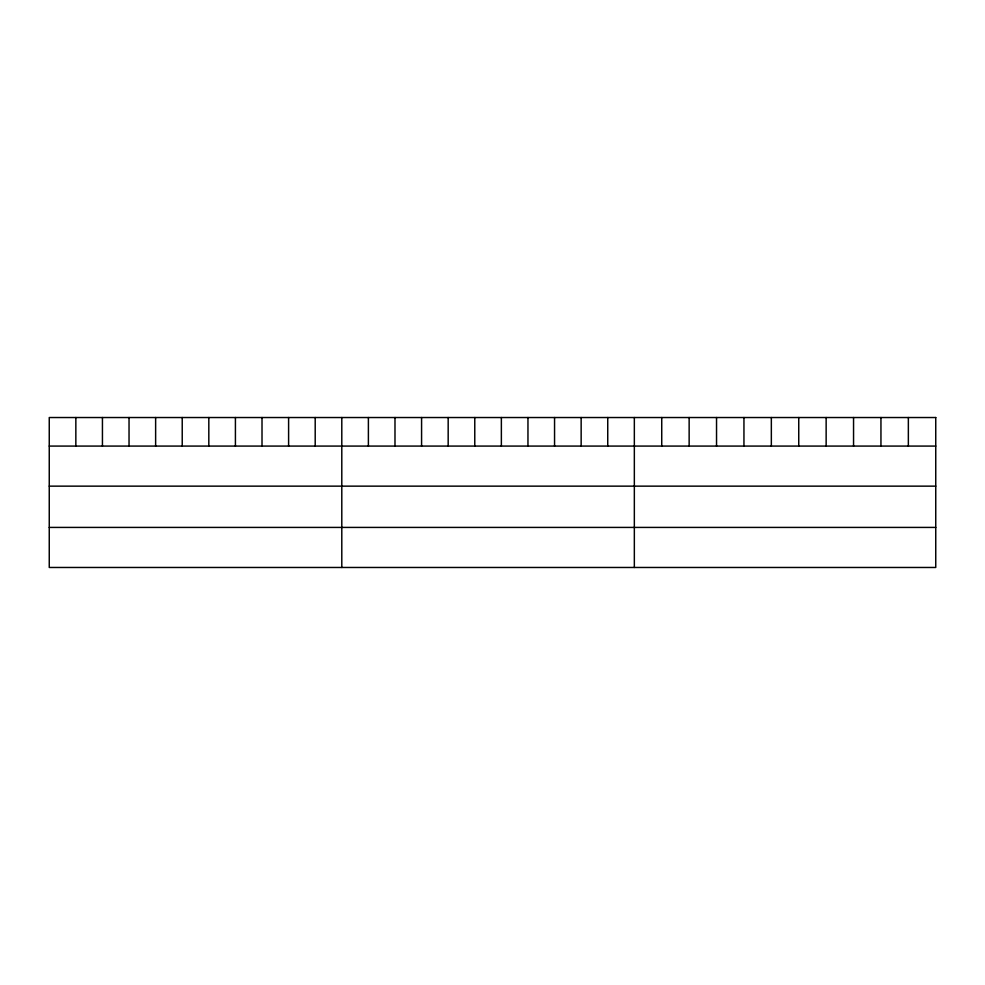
<?xml version="1.0" encoding="UTF-8"?>
<svg xmlns="http://www.w3.org/2000/svg" width="985" height="985" viewBox="0 0 985 985"><rect width="100%" height="100%" fill="white"/><g stroke="black" fill="none" stroke-linecap="round" stroke-linejoin="round"><path stroke-width="1.48" d="M49.25 446.082L935.75 446.082M49.25 486.147L935.75 486.147M49.25 527.418L935.75 527.418M908.355 417.529L908.355 446.082M880.947 417.529L880.947 446.082M853.552 417.529L853.552 446.082M826.144 417.529L826.144 446.082M798.749 417.529L798.749 446.082M771.341 417.529L771.341 446.082M743.946 417.529L743.946 446.082M716.538 417.529L716.538 446.082M689.143 417.529L689.143 446.082M661.735 417.529L661.735 446.082M634.34 417.529L634.34 567.471M607.745 417.529L607.745 446.082M581.15 417.529L581.15 446.082M554.555 417.529L554.555 446.082M527.96 417.529L527.96 446.082M501.365 417.529L501.365 446.082M474.77 417.529L474.77 446.082M448.175 417.529L448.175 446.082M421.58 417.529L421.58 446.082M394.985 417.529L394.985 446.082M368.39 417.529L368.39 446.082M341.795 417.529L341.795 567.471M315.2 417.529L315.2 446.082M288.605 417.529L288.605 446.082M262.01 417.529L262.01 446.082M235.415 417.529L235.415 446.082M208.82 417.529L208.82 446.082M182.225 417.529L182.225 446.082M155.63 417.529L155.63 446.082M129.035 417.529L129.035 446.082M102.44 417.529L102.44 446.082M75.845 417.529L75.845 446.082M935.75 417.529L49.25 417.529L49.25 567.471L935.75 567.471L935.75 417.529"/></g></svg>
